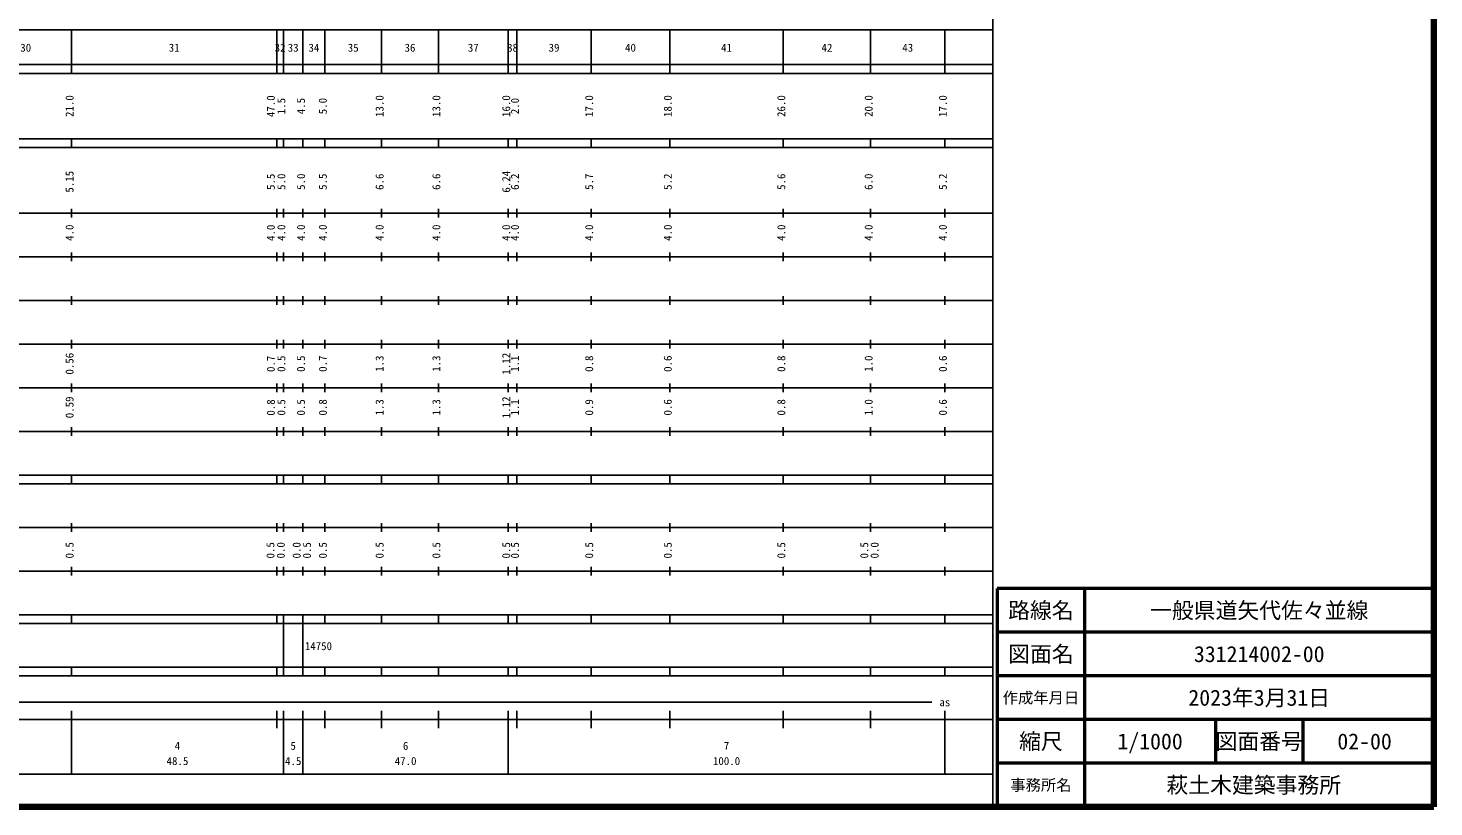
# Model space of a CAD drawing. Units: millimetres on the paper, enlarged 1000 times. Extents: x 40000 to 680000, y 20000 to 380000.
# Drawn here: x 358046 to 680000, y 20000 to 198357 of the extents above; entities that cross this region are included whole.
import ezdxf
from ezdxf.enums import TextEntityAlignment as Align

# ---------------------------------------------------------------- set-up
doc = ezdxf.new("R2010")
doc.units = ezdxf.units.MM
doc.header["$LTSCALE"] = 1000
for name, color, linetype, lineweight in [('M-TTL', 2, 'Continuous', 140), ('M-TTL-BAND', 7, 'Continuous', 25), ('M-TTL-FRAM', 2, 'Continuous', 50), ('M-TTL-LINE', 7, 'Continuous', 50)]:
    doc.layers.add(name, color=color, linetype=linetype, lineweight=lineweight)
doc.layers.add('M-TTL-TXT', color=7, linetype='Continuous')
doc.styles.add('ＭＳ ゴシック', font='')
doc.styles.get('ＭＳ ゴシック').set_extended_font_data('MS Gothic')

msp = doc.modelspace()

# ---------------------------------------------------------------- linework, layer by layer
at = {"layer": 'M-TTL'}
for p, q in [((680000, 20000), (680000, 380000)), ((40000, 20000), (680000, 20000))]:
    msp.add_line(p, q, dxfattribs=at)
at = {"layer": 'M-TTL-BAND'}
for p, q in [((579000, 20000), (579000, 370000)), ((68000, 198000), (579000, 198000)), ((368000, 188000), (368000, 198000)), ((415000, 188000), (415000, 198000)), ((416500, 188000), (416500, 198000)), ((421000, 188000), (421000, 198000)), ((426000, 188000), (426000, 198000)), ((439000, 188000), (439000, 198000)), ((452000, 188000), (452000, 198000)), ((468000, 188000), (468000, 198000)), ((470000, 188000), (470000, 198000)), ((487000, 188000), (487000, 198000)), ((505000, 188000), (505000, 198000)), ((531000, 188000), (531000, 198000)), ((551000, 188000), (551000, 198000)), ((568000, 188000), (568000, 198000)), ((40000, 190000), (579000, 190000)), ((40000, 188000), (579000, 188000)), ((40000, 173000), (579000, 173000)), ((40000, 171000), (579000, 171000)), ((368000, 171000), (368000, 173000)), ((415000, 171000), (415000, 173000)), ((416500, 171000), (416500, 173000)), ((421000, 171000), (421000, 173000)), ((426000, 171000), (426000, 173000)), ((439000, 171000), (439000, 173000)), ((452000, 171000), (452000, 173000)), ((468000, 171000), (468000, 173000)), ((470000, 171000), (470000, 173000)), ((487000, 171000), (487000, 173000)), ((505000, 171000), (505000, 173000)), ((531000, 171000), (531000, 173000)), ((551000, 171000), (551000, 173000)), ((568000, 171000), (568000, 173000)), ((40000, 156000), (579000, 156000)), ((368000, 155000), (368000, 157000)), ((415000, 155000), (415000, 157000)), ((416500, 155000), (416500, 157000)), ((421000, 155000), (421000, 157000)), ((426000, 155000), (426000, 157000)), ((439000, 155000), (439000, 157000)), ((452000, 155000), (452000, 157000)), ((468000, 155000), (468000, 157000)), ((470000, 155000), (470000, 157000)), ((487000, 155000), (487000, 157000)), ((505000, 155000), (505000, 157000)), ((531000, 155000), (531000, 157000)), ((551000, 155000), (551000, 157000)), ((568000, 155000), (568000, 157000)), ((46000, 146000), (579000, 146000)), ((368000, 145000), (368000, 147000)), ((415000, 145000), (415000, 147000)), ((416500, 145000), (416500, 147000)), ((421000, 145000), (421000, 147000)), ((426000, 145000), (426000, 147000)), ((439000, 145000), (439000, 147000)), ((452000, 145000), (452000, 147000)), ((468000, 145000), (468000, 147000)), ((470000, 145000), (470000, 147000)), ((487000, 145000), (487000, 147000)), ((505000, 145000), (505000, 147000)), ((531000, 145000), (531000, 147000)), ((551000, 145000), (551000, 147000)), ((568000, 145000), (568000, 147000)), ((52000, 136000), (579000, 136000)), ((368000, 135000), (368000, 137000)), ((415000, 135000), (415000, 137000)), ((416500, 135000), (416500, 137000)), ((421000, 135000), (421000, 137000)), ((426000, 135000), (426000, 137000)), ((439000, 135000), (439000, 137000)), ((452000, 135000), (452000, 137000)), ((468000, 135000), (468000, 137000)), ((470000, 135000), (470000, 137000)), ((487000, 135000), (487000, 137000)), ((505000, 135000), (505000, 137000)), ((531000, 135000), (531000, 137000)), ((551000, 135000), (551000, 137000)), ((568000, 135000), (568000, 137000)), ((46000, 126000), (579000, 126000)), ((368000, 125000), (368000, 127000)), ((415000, 125000), (415000, 127000)), ((416500, 125000), (416500, 127000)), ((421000, 125000), (421000, 127000)), ((426000, 125000), (426000, 127000)), ((439000, 125000), (439000, 127000)), ((452000, 125000), (452000, 127000)), ((468000, 125000), (468000, 127000)), ((470000, 125000), (470000, 127000)), ((487000, 125000), (487000, 127000)), ((505000, 125000), (505000, 127000)), ((531000, 125000), (531000, 127000)), ((551000, 125000), (551000, 127000)), ((568000, 125000), (568000, 127000)), ((52000, 116000), (579000, 116000)), ((368000, 115000), (368000, 117000)), ((415000, 115000), (415000, 117000)), ((416500, 115000), (416500, 117000)), ((421000, 115000), (421000, 117000)), ((426000, 115000), (426000, 117000)), ((439000, 115000), (439000, 117000)), ((452000, 115000), (452000, 117000)), ((468000, 115000), (468000, 117000)), ((470000, 115000), (470000, 117000)), ((487000, 115000), (487000, 117000)), ((505000, 115000), (505000, 117000)), ((531000, 115000), (531000, 117000)), ((551000, 115000), (551000, 117000)), ((568000, 115000), (568000, 117000)), ((368000, 105000), (368000, 107000)), ((415000, 105000), (415000, 107000)), ((416500, 105000), (416500, 107000)), ((421000, 105000), (421000, 107000)), ((426000, 105000), (426000, 107000)), ((439000, 105000), (439000, 107000)), ((452000, 105000), (452000, 107000)), ((468000, 105000), (468000, 107000)), ((470000, 105000), (470000, 107000)), ((487000, 105000), (487000, 107000)), ((505000, 105000), (505000, 107000)), ((531000, 105000), (531000, 107000)), ((551000, 105000), (551000, 107000)), ((568000, 105000), (568000, 107000)), ((46000, 106000), (579000, 106000)), ((40000, 96000), (579000, 96000)), ((40000, 94000), (579000, 94000)), ((368000, 94000), (368000, 96000)), ((415000, 94000), (415000, 96000)), ((416500, 94000), (416500, 96000)), ((421000, 94000), (421000, 96000)), ((426000, 94000), (426000, 96000)), ((439000, 94000), (439000, 96000)), ((452000, 94000), (452000, 96000)), ((468000, 94000), (468000, 96000)), ((470000, 94000), (470000, 96000)), ((487000, 94000), (487000, 96000)), ((505000, 94000), (505000, 96000)), ((531000, 94000), (531000, 96000)), ((551000, 94000), (551000, 96000)), ((568000, 94000), (568000, 96000)), ((49000, 84000), (579000, 84000)), ((368000, 83000), (368000, 85000)), ((415000, 83000), (415000, 85000)), ((416500, 83000), (416500, 85000)), ((421000, 83000), (421000, 85000)), ((426000, 83000), (426000, 85000)), ((439000, 83000), (439000, 85000)), ((452000, 83000), (452000, 85000)), ((468000, 83000), (468000, 85000)), ((470000, 83000), (470000, 85000)), ((487000, 83000), (487000, 85000)), ((505000, 83000), (505000, 85000)), ((531000, 83000), (531000, 85000)), ((551000, 83000), (551000, 85000)), ((568000, 83000), (568000, 85000)), ((368000, 73000), (368000, 75000)), ((415000, 73000), (415000, 75000)), ((416500, 73000), (416500, 75000)), ((421000, 73000), (421000, 75000)), ((426000, 73000), (426000, 75000)), ((439000, 73000), (439000, 75000)), ((452000, 73000), (452000, 75000)), ((468000, 73000), (468000, 75000)), ((470000, 73000), (470000, 75000)), ((487000, 73000), (487000, 75000)), ((505000, 73000), (505000, 75000)), ((531000, 73000), (531000, 75000)), ((551000, 73000), (551000, 75000)), ((568000, 73000), (568000, 75000)), ((40000, 74000), (579000, 74000)), ((40000, 64000), (579000, 64000)), ((40000, 62000), (579000, 62000)), ((368000, 62000), (368000, 64000)), ((415000, 62000), (415000, 64000)), ((416500, 62000), (416500, 64000)), ((416500, 52000), (416500, 62000)), ((421000, 62000), (421000, 64000)), ((421000, 52000), (421000, 62000)), ((426000, 62000), (426000, 64000)), ((439000, 62000), (439000, 64000)), ((452000, 62000), (452000, 64000)), ((468000, 62000), (468000, 64000)), ((470000, 62000), (470000, 64000)), ((487000, 62000), (487000, 64000)), ((505000, 62000), (505000, 64000)), ((531000, 62000), (531000, 64000)), ((551000, 62000), (551000, 64000)), ((568000, 62000), (568000, 64000)), ((40000, 52000), (579000, 52000)), ((368000, 50000), (368000, 52000)), ((415000, 50000), (415000, 52000)), ((416500, 50000), (416500, 52000)), ((421000, 50000), (421000, 52000)), ((426000, 50000), (426000, 52000)), ((439000, 50000), (439000, 52000)), ((452000, 50000), (452000, 52000)), ((468000, 50000), (468000, 52000)), ((470000, 50000), (470000, 52000)), ((487000, 50000), (487000, 52000)), ((505000, 50000), (505000, 52000)), ((531000, 50000), (531000, 52000)), ((551000, 50000), (551000, 52000)), ((568000, 50000), (568000, 52000)), ((40000, 50000), (579000, 50000)), ((71000, 44000), (565000, 44000)), ((368000, 27500), (368000, 42000)), ((415000, 38000), (415000, 42000)), ((416500, 27500), (416500, 42000)), ((421000, 27500), (421000, 42000)), ((426000, 38000), (426000, 42000)), ((439000, 38000), (439000, 42000)), ((452000, 38000), (452000, 42000)), ((468000, 27500), (468000, 42000)), ((470000, 38000), (470000, 42000)), ((487000, 38000), (487000, 42000)), ((505000, 38000), (505000, 42000)), ((531000, 38000), (531000, 42000)), ((551000, 38000), (551000, 42000)), ((568000, 27500), (568000, 42000)), ((40000, 40000), (579000, 40000)), ((68000, 27500), (579000, 27500))]:
    msp.add_line(p, q, dxfattribs=at)
at = {"layer": 'M-TTL-FRAM'}
for p, q in [((680000, 70000), (580000, 70000)), ((580000, 70000), (580000, 20000))]:
    msp.add_line(p, q, dxfattribs=at)
at = {"layer": 'M-TTL-LINE'}
for p, q in [((600000, 70000), (600000, 20000)), ((680000, 60000), (580000, 60000)), ((680000, 50000), (580000, 50000)), ((680000, 40000), (580000, 40000)), ((630000, 40000), (630000, 30000)), ((650000, 40000), (650000, 30000)), ((680000, 30000), (580000, 30000))]:
    msp.add_line(p, q, dxfattribs=at)

# ---------------------------------------------------------------- texts
at = {"layer": 'M-TTL-BAND', "style": 'ＭＳ ゴシック'}
for s, p in [('30', (357500, 192405)), ('31', (391500, 192405)), ('32', (415750, 192405)), ('33', (418750, 192405)), ('34', (423500, 192405)), ('35', (432500, 192405)), ('36', (445500, 192405)), ('37', (460000, 192405)), ('38', (469000, 192405)), ('39', (478500, 192405)), ('40', (496000, 192405)), ('41', (518000, 192405)), ('42', (541000, 192405)), ('43', (559500, 192405)), ('as', (568000, 42500)), ('4', (392250, 32523)), ('5', (418750, 32523)), ('6', (444500, 32523)), ('7', (518000, 32523)), ('48.5', (392250, 29033)), ('4.5', (418750, 29033)), ('47.0', (444500, 29033)), ('100.0', (518000, 29033))]:
    msp.add_text(s, height=1833, dxfattribs=at).set_placement(p, align=Align.BOTTOM_CENTER)
for s, p in [('21.0', (369000, 180500)), ('47.0', (415092, 180472)), ('1.5', (417500, 180500)), ('4.5', (422000, 180500)), ('5.0', (427000, 180500)), ('13.0', (440000, 180500)), ('13.0', (453000, 180500)), ('16.0', (469000, 180500)), ('2.0', (471000, 180500)), ('17.0', (488000, 180500)), ('18.0', (506000, 180500)), ('26.0', (532000, 180500)), ('20.0', (552000, 180500)), ('17.0', (569000, 180500)), ('5.15', (369000, 163174)), ('5.5', (415092, 163146)), ('5.0', (417500, 163174)), ('5.0', (422000, 163174)), ('5.5', (427000, 163174)), ('6.6', (440000, 163174)), ('6.6', (453000, 163174)), ('6.24', (469000, 163174)), ('6.2', (471000, 163174)), ('5.7', (488000, 163174)), ('5.2', (506000, 163174)), ('5.6', (532000, 163174)), ('6.0', (552000, 163174)), ('5.2', (569000, 163174)), ('4.0', (369000, 151500)), ('4.0', (415092, 151472)), ('4.0', (417500, 151500)), ('4.0', (422000, 151500)), ('4.0', (427000, 151500)), ('4.0', (440000, 151500)), ('4.0', (453000, 151500)), ('4.0', (469000, 151500)), ('4.0', (471000, 151500)), ('4.0', (488000, 151500)), ('4.0', (506000, 151500)), ('4.0', (532000, 151500)), ('4.0', (552000, 151500)), ('4.0', (569000, 151500)), ('0.56', (369000, 121500)), ('0.7', (415092, 121472)), ('0.5', (417500, 121500)), ('0.5', (422000, 121500)), ('0.7', (427000, 121500)), ('1.3', (440000, 121500)), ('1.3', (453000, 121500)), ('1.12', (469000, 121500)), ('1.1', (471000, 121500)), ('0.8', (488000, 121500)), ('0.6', (506000, 121500)), ('0.8', (532000, 121500)), ('1.0', (552000, 121500)), ('0.6', (569000, 121500)), ('0.59', (369000, 111500)), ('0.8', (415092, 111472)), ('0.5', (417500, 111500)), ('0.5', (422000, 111500)), ('0.8', (427000, 111500)), ('1.3', (440000, 111500)), ('1.3', (453000, 111500)), ('1.12', (469000, 111500)), ('1.1', (471000, 111500)), ('0.9', (488000, 111500)), ('0.6', (506000, 111500)), ('0.8', (532000, 111500)), ('1.0', (552000, 111500)), ('0.6', (569000, 111500)), ('0.0', (417370, 78764)), ('0.0', (421000, 78764)), ('0.0', (553370, 78764)), ('0.5', (369000, 78764)), ('0.5', (415000, 78764)), ('0.5', (423370, 78764)), ('0.5', (427000, 78764)), ('0.5', (440000, 78764)), ('0.5', (453000, 78764)), ('0.5', (469000, 78764)), ('0.5', (471000, 78764)), ('0.5', (488000, 78764)), ('0.5', (506000, 78764)), ('0.5', (532000, 78764)), ('0.5', (551000, 78764))]:
    msp.add_text(s, height=1833, rotation=90, dxfattribs=at).set_placement(p, align=Align.BOTTOM_CENTER)
msp.add_text('14750', height=1833, dxfattribs=at).set_placement((421413, 55358), align=Align.BOTTOM_LEFT)
at = {"layer": 'M-TTL-TXT', "style": 'ＭＳ ゴシック'}
for s, height, p in [('路線名', 3666, (590000, 65000)), ('路線名', 3666, (590000, 65000)), ('一般県道矢代佐々並線', 3666, (640000, 65000)), ('図面名', 3666, (590000, 55000)), ('図面名', 3666, (590000, 55000)), ('331214002-00', 3666, (640000, 55000)), ('作成年月日', 2566, (590000, 45000)), ('作成年月日', 2566, (590000, 45000)), ('2023年3月31日', 3666, (640000, 45000)), ('縮尺', 3666, (590000, 35000)), ('縮尺', 3666, (590000, 35000)), ('1/1000', 3666, (615000, 35000)), ('図面番号', 3666, (640000, 35000)), ('図面番号', 3666, (640000, 35000)), ('02-00', 3666, (664125, 35000)), ('事務所名', 2566, (590000, 25000)), ('事務所名', 2566, (590000, 25000)), ('萩土木建築事務所 ', 3666, (640000, 25000))]:
    msp.add_text(s, height=height, dxfattribs=at).set_placement(p, align=Align.MIDDLE_CENTER)

doc.saveas('drawing.dxf')
